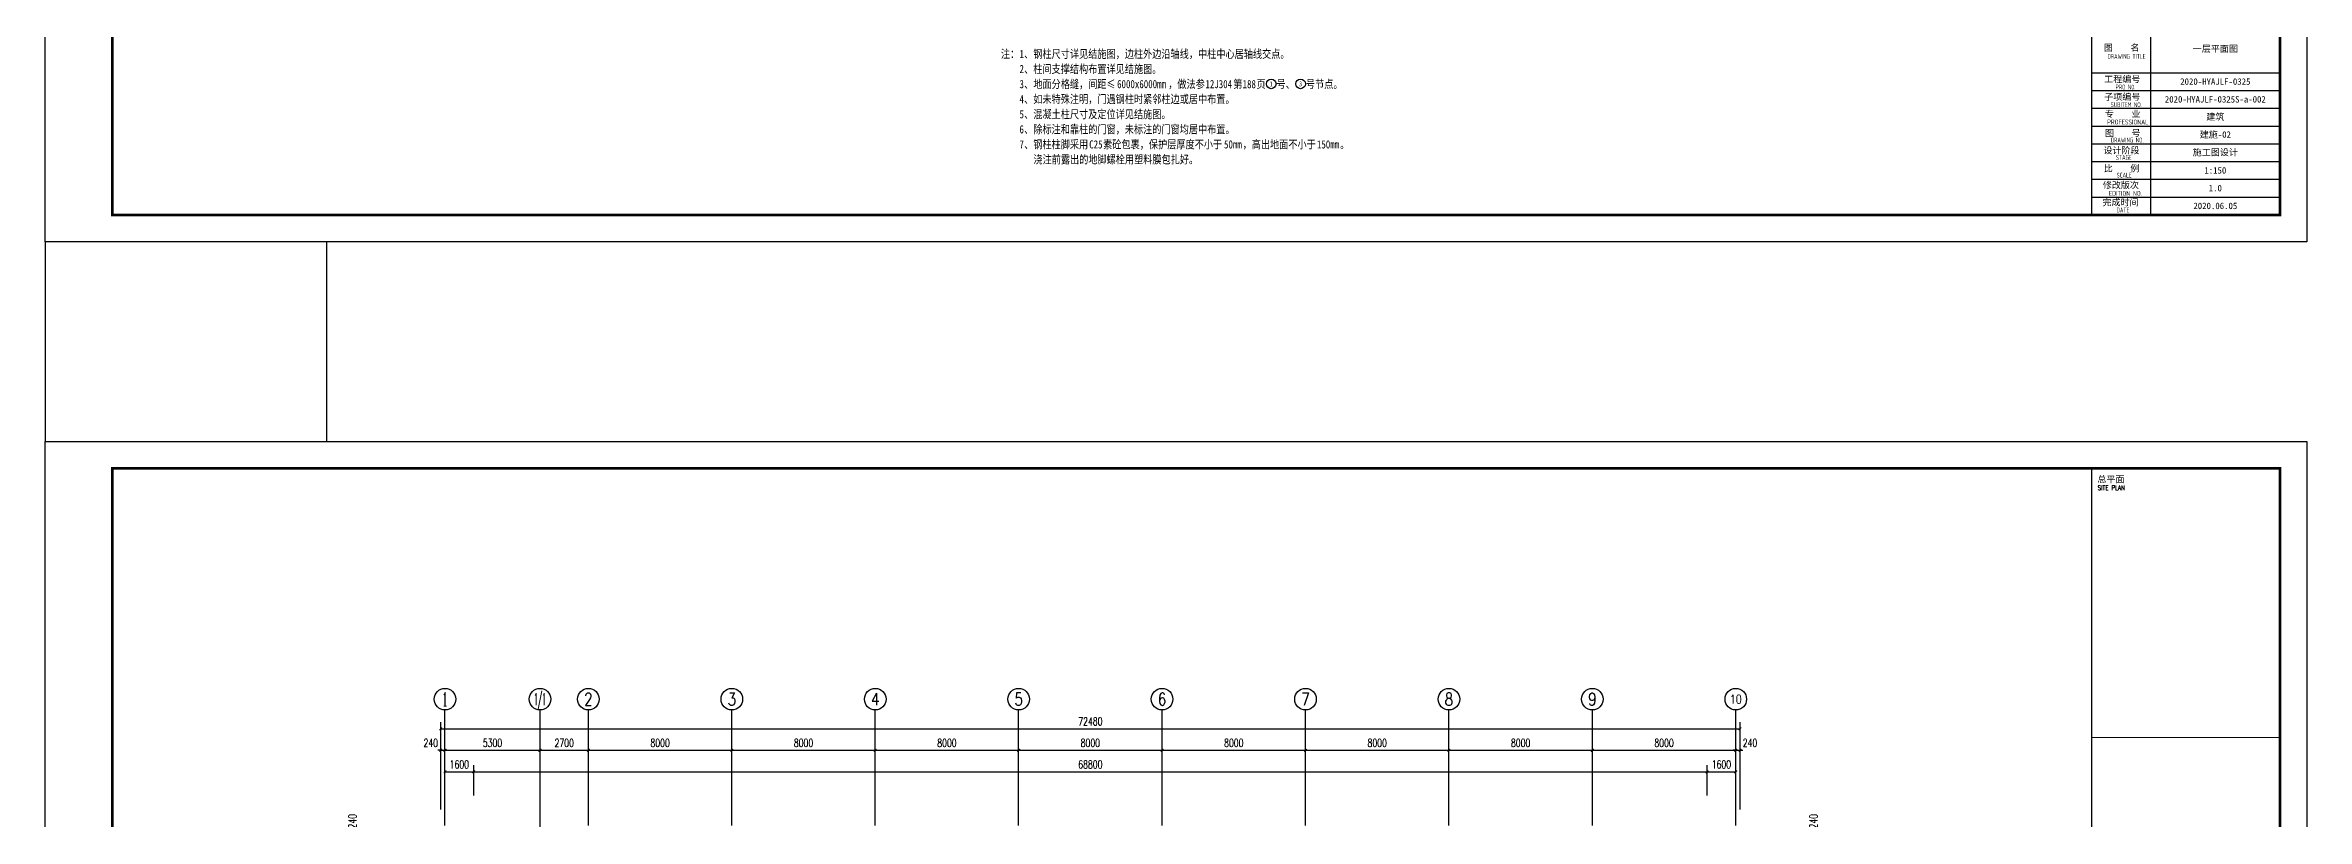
# Model space of a CAD drawing. Extents: x -16809 to 109341, y -15901 to 593582.
# Drawn here: x -16809 to 109341, y 378393 to 421493 of the extents above; entities that cross this region are included whole.
import ezdxf
from ezdxf.enums import TextEntityAlignment as Align

# ---------------------------------------------------------------- set-up
doc = ezdxf.new("R2010")
doc.units = 0
doc.header["$LTSCALE"] = 1000
doc.header["$MEASUREMENT"] = 0
doc.linetypes.add('DOTE', pattern=[2.42, 2, -0.2, 0.02, -0.2])
doc.layers.get('Defpoints').update_dxf_attribs({"color": 250})
for name, color, linetype in [('0-建筑立面', 255, 'Continuous'), ('AXIS', 171, 'Continuous'), ('AXIS_TEXT', 7, 'Continuous'), ('DOTE', 14, 'DOTE'), ('PUB_DIM', 171, 'Continuous'), ('PUB_TEXT', 7, 'Continuous'), ('PUB_TITLE', 171, 'Continuous'), ('TK', 4, 'Continuous')]:
    doc.layers.add(name, color=color, linetype=linetype)
doc.styles.add('-宋体', font='', dxfattribs={"width": 0.8})
doc.styles.add('_TCH_AXIS', font='COMPLEX', dxfattribs={"bigfont": 'GBCBIG'})
doc.styles.add('_TCH_DIM_T3', font='SIMPLEX', dxfattribs={"width": 0.705882, "bigfont": 'GBCBIG'})
doc.styles.add('COMPLEX', font='COMPLEX')
doc.styles.add('ROMANS', font='romans__.ttf', dxfattribs={"width": 0.65, "height": 231.275})
doc.styles.add('TSSD_REIN', font='tssdeng.shx', dxfattribs={"width": 0.7, "bigfont": 'tssdchn.shx'})
doc.styles.add('图签宋体', font='', dxfattribs={"height": 300})
doc.styles.get('-宋体').set_extended_font_data('SimSun')
doc.styles.get('图签宋体').set_extended_font_data('NSimSun')
doc.dimstyles.new('_TCH_ARCH&&150', dxfattribs={"dimtxt": 446.25, "dimasz": 150, "dimexe": 375, "dimexo": 450, "dimgap": 189.375, "dimtad": 1, "dimdec": 0, "dimzin": 0, "dimdsep": 46, "dimtxsty": '_TCH_DIM_T3', "dimblk": 'ARCHTICK', "dimcen": 0.09, "dimclrt": 7, "dimazin": 2, "dimtfac": 1, "dimtdec": 0, "dimtix": 1, "dimtmove": 2, "dimatfit": 3, "dimfxl": 0, "dimtolj": 1, "dimtzin": 0, "dimarcsym": 0})

# ---------------------------------------------------------------- blocks, each defined once
blk = doc.blocks.new('GeYuanFrame_20457670', base_point=(20.09, 4.53))
at = {"layer": 'PUB_TITLE'}
blk.add_lwpolyline([(803.09, 14.53), (803.09, 111.33)], dxfattribs=at)
at = {"layer": 'TK'}
for p, q in [((781.09, 67.37), (851.09, 67.37)), ((781.09, 67.33), (851.09, 67.33)), ((781.09, 60.77), (851.09, 60.77)), ((781.09, 54.17), (851.09, 54.17)), ((781.09, 47.57), (851.09, 47.57)), ((781.09, 40.97), (851.09, 40.97)), ((781.09, 34.37), (851.09, 34.37)), ((781.09, 27.77), (851.09, 27.77)), ((781.09, 21.17), (851.09, 21.17)), ((781.09, 14.53), (851.09, 14.53))]:
    blk.add_line(p, q, dxfattribs=at)
blk.add_lwpolyline([(20.09, 4.53), (20.09, 598.53), (861.09, 598.53), (861.09, 4.53)], close=True, dxfattribs=at)
at = {"layer": 'TK', "const_width": 1}
blk.add_lwpolyline([(45.09, 588.53), (851.09, 588.53), (851.09, 14.53), (45.09, 14.53)], close=True, dxfattribs=at)
at = {"layer": 'TK'}
for points, const_width in [([(781.09, 588.53), (781.09, 14.53)], 0.4), ([(781.09, 67.37), (851.09, 67.37)], 0.35)]:
    blk.add_lwpolyline(points, dxfattribs=dict(at, const_width=const_width))
at = {"layer": 'TK', "style": '图签宋体'}
for s, p in [('图    名', (785.63, 75.5)), ('工程编号', (785.77, 63.77)), ('子项编号', (785.77, 57.19)), ('专    业', (786.01, 50.88)), ('图    号', (786.02, 43.77)), ('设计阶段', (785.45, 37.32)), ('修改版次', (785.24, 24.41)), ('比    例', (785.59, 30.63)), ('完成时间', (785.11, 18.02))]:
    blk.add_text(s, height=2.4, dxfattribs=at).set_placement(p)
at = {"layer": 'TK', "style": 'TSSD_REIN'}
for s, width, p in [('DRAWING TITLE', 0.7, (786.97, 72.53)), ('PRO N0.', 0.7, (790.01, 61.15)), ('SUBITEM NO.', 0.7, (788.15, 54.58)), ('PROFESSIONAL', 0.8, (786.88, 48.15)), ('DRAWING NO.', 0.7, (788.19, 41.45)), ('STAGE', 0.7, (790.09, 35.03)), ('SCALE', 0.7, (790.38, 28.42)), ('EDITION NO.', 0.8, (787.53, 21.64)), ('DATE', 0.7, (790.33, 15.45))]:
    blk.add_text(s, height=1.8, dxfattribs=dict(at, width=width)).set_placement(p)
at = {"layer": 'TK', "char_height": 2.4, "width": 48, "attachment_point": 5, "style": '图签宋体'}
for s, insert in [('一层平面图', (827.09, 76.13)), ('2020-HYAJLF-0325', (827.09, 64.07)), ('2020-HYAJLF-0325S-a-002', (827.09, 57.47)), ('建筑', (827.09, 50.87)), ('建施-02', (827.09, 44.27)), ('施工图设计', (827.09, 37.67)), ('1:150', (827.09, 31.07)), ('1.0', (827.09, 24.47)), ('2020.06.05', (827.09, 17.88))]:
    blk.add_mtext(s, dxfattribs=dict(at, insert=insert))
blk = doc.blocks.new('GeYuanFrame_50082050', base_point=(20.09, 4.53))
at = {"layer": 'TK'}
blk.add_lwpolyline([(20.09, 4.53), (20.09, 598.53), (861.09, 598.53), (861.09, 4.53)], close=True, dxfattribs=at)
at = {"layer": 'TK', "const_width": 1}
blk.add_lwpolyline([(45.09, 588.53), (851.09, 588.53), (851.09, 14.53), (45.09, 14.53)], close=True, dxfattribs=at)
at = {"layer": 'TK'}
for points, const_width in [([(781.09, 588.53), (781.09, 14.53)], 0.4), ([(781.09, 488.5), (851.09, 488.5)], 0.35)]:
    blk.add_lwpolyline(points, dxfattribs=dict(at, const_width=const_width))
at = {"layer": 'TK', "style": '图签宋体'}
blk.add_text('总平面', height=2.4, dxfattribs=at).set_placement((783.23, 583.28))
at = {"layer": 'TK', "style": 'ROMANS', "width": 0.76}
blk.add_text('SITE PLAN', height=1.697, dxfattribs=at).set_placement((783.35, 580.49))
blk = doc.blocks.new('_AXISO')
blk.add_circle((0, 0), 0.5)
at = {"layer": 'AXIS_TEXT', "style": 'COMPLEX', "width": 1.041667}
blk.add_attdef('A', text='', height=0.56, dxfattribs=at).set_placement((-0.25, -0.28), (0.25, -0.28), align=Align.FIT)
blk = doc.blocks.new('_ArchTick')
at = {"color": 0, "linetype": 'ByBlock', "const_width": 0.4}
blk.add_lwpolyline([(-0.5, -0.5), (0.5, 0.5)], dxfattribs=at)
blk = doc.blocks.new('*D243')
at = {"layer": 'AXIS', "color": 0, "lineweight": -2}
for p, q in [((5250, 378905), (5250, 383780)), ((77730, 378905), (77730, 383780)), ((5250, 383405), (77730, 383405))]:
    blk.add_line(p, q, dxfattribs=at)
at = {"layer": 'Defpoints', "color": 0}
for p in [(77730, 383405), (5250, 378455), (77730, 378455)]:
    blk.add_point(p, dxfattribs=at)
at = {"layer": 'AXIS', "color": 0, "lineweight": -2, "xscale": 150, "yscale": 150, "zscale": 150, "rotation": 180}
blk.add_blockref('_ArchTick', (5250, 383405), dxfattribs=at)
at = {"layer": 'AXIS', "color": 0, "lineweight": -2, "xscale": 150, "yscale": 150, "zscale": 150}
blk.add_blockref('_ArchTick', (77730, 383405), dxfattribs=at)
at = {"layer": 'AXIS', "color": 7, "insert": (41490, 383818), "char_height": 446.2, "attachment_point": 5, "style": '_TCH_DIM_T3'}
blk.add_mtext('\\A1;72480', dxfattribs=at)
blk = doc.blocks.new('*D244')
at = {"layer": 'AXIS', "color": 0, "lineweight": -2}
for p, q in [((5250, 378905), (5250, 382580)), ((5490, 378905), (5490, 382580)), ((5250, 382205), (5100, 382205)), ((5250, 382205), (5490, 382205)), ((5490, 382205), (5640, 382205))]:
    blk.add_line(p, q, dxfattribs=at)
at = {"layer": 'Defpoints', "color": 0}
for p in [(5490, 382205), (5250, 378455), (5490, 378455)]:
    blk.add_point(p, dxfattribs=at)
at = {"layer": 'AXIS', "color": 0, "lineweight": -2, "xscale": 150, "yscale": 150, "zscale": 150}
blk.add_blockref('_ArchTick', (5250, 382205), dxfattribs=at)
at = {"layer": 'AXIS', "color": 0, "lineweight": -2, "xscale": 150, "yscale": 150, "zscale": 150, "rotation": 180}
blk.add_blockref('_ArchTick', (5490, 382205), dxfattribs=at)
at = {"layer": 'AXIS', "color": 7, "insert": (4695, 382618), "char_height": 446.2, "attachment_point": 5, "style": '_TCH_DIM_T3'}
blk.add_mtext('\\A1;240', dxfattribs=at)
blk = doc.blocks.new('*D245')
at = {"layer": 'AXIS', "color": 0, "lineweight": -2}
for p, q in [((5490, 378905), (5490, 382580)), ((10790, 378905), (10790, 382580)), ((5490, 382205), (10790, 382205))]:
    blk.add_line(p, q, dxfattribs=at)
at = {"layer": 'Defpoints', "color": 0}
for p in [(10790, 382205), (5490, 378455), (10790, 378455)]:
    blk.add_point(p, dxfattribs=at)
at = {"layer": 'AXIS', "color": 0, "lineweight": -2, "xscale": 150, "yscale": 150, "zscale": 150, "rotation": 180}
blk.add_blockref('_ArchTick', (5490, 382205), dxfattribs=at)
at = {"layer": 'AXIS', "color": 0, "lineweight": -2, "xscale": 150, "yscale": 150, "zscale": 150}
blk.add_blockref('_ArchTick', (10790, 382205), dxfattribs=at)
at = {"layer": 'AXIS', "color": 7, "insert": (8140, 382618), "char_height": 446.2, "attachment_point": 5, "style": '_TCH_DIM_T3'}
blk.add_mtext('\\A1;5300', dxfattribs=at)
blk = doc.blocks.new('*D246')
at = {"layer": 'AXIS', "color": 0, "lineweight": -2}
for p, q in [((10790, 378905), (10790, 382580)), ((13490, 378905), (13490, 382580)), ((10790, 382205), (13490, 382205))]:
    blk.add_line(p, q, dxfattribs=at)
at = {"layer": 'Defpoints', "color": 0}
for p in [(13490, 382205), (10790, 378455), (13490, 378455)]:
    blk.add_point(p, dxfattribs=at)
at = {"layer": 'AXIS', "color": 0, "lineweight": -2, "xscale": 150, "yscale": 150, "zscale": 150, "rotation": 180}
blk.add_blockref('_ArchTick', (10790, 382205), dxfattribs=at)
at = {"layer": 'AXIS', "color": 0, "lineweight": -2, "xscale": 150, "yscale": 150, "zscale": 150}
blk.add_blockref('_ArchTick', (13490, 382205), dxfattribs=at)
at = {"layer": 'AXIS', "color": 7, "insert": (12140, 382618), "char_height": 446.2, "attachment_point": 5, "style": '_TCH_DIM_T3'}
blk.add_mtext('\\A1;2700', dxfattribs=at)
blk = doc.blocks.new('*D247')
at = {"layer": 'AXIS', "color": 0, "lineweight": -2}
for p, q in [((13490, 378905), (13490, 382580)), ((21490, 378905), (21490, 382580)), ((13490, 382205), (21490, 382205))]:
    blk.add_line(p, q, dxfattribs=at)
at = {"layer": 'Defpoints', "color": 0}
for p in [(21490, 382205), (13490, 378455), (21490, 378455)]:
    blk.add_point(p, dxfattribs=at)
at = {"layer": 'AXIS', "color": 0, "lineweight": -2, "xscale": 150, "yscale": 150, "zscale": 150, "rotation": 180}
blk.add_blockref('_ArchTick', (13490, 382205), dxfattribs=at)
at = {"layer": 'AXIS', "color": 0, "lineweight": -2, "xscale": 150, "yscale": 150, "zscale": 150}
blk.add_blockref('_ArchTick', (21490, 382205), dxfattribs=at)
at = {"layer": 'AXIS', "color": 7, "insert": (17490, 382618), "char_height": 446.2, "attachment_point": 5, "style": '_TCH_DIM_T3'}
blk.add_mtext('\\A1;8000', dxfattribs=at)
blk = doc.blocks.new('*D248')
at = {"layer": 'AXIS', "color": 0, "lineweight": -2}
for p, q in [((21490, 378905), (21490, 382580)), ((29490, 378905), (29490, 382580)), ((21490, 382205), (29490, 382205))]:
    blk.add_line(p, q, dxfattribs=at)
at = {"layer": 'Defpoints', "color": 0}
for p in [(29490, 382205), (21490, 378455), (29490, 378455)]:
    blk.add_point(p, dxfattribs=at)
at = {"layer": 'AXIS', "color": 0, "lineweight": -2, "xscale": 150, "yscale": 150, "zscale": 150, "rotation": 180}
blk.add_blockref('_ArchTick', (21490, 382205), dxfattribs=at)
at = {"layer": 'AXIS', "color": 0, "lineweight": -2, "xscale": 150, "yscale": 150, "zscale": 150}
blk.add_blockref('_ArchTick', (29490, 382205), dxfattribs=at)
at = {"layer": 'AXIS', "color": 7, "insert": (25490, 382618), "char_height": 446.2, "attachment_point": 5, "style": '_TCH_DIM_T3'}
blk.add_mtext('\\A1;8000', dxfattribs=at)
blk = doc.blocks.new('*D249')
at = {"layer": 'AXIS', "color": 0, "lineweight": -2}
for p, q in [((29490, 378905), (29490, 382580)), ((37490, 378905), (37490, 382580)), ((29490, 382205), (37490, 382205))]:
    blk.add_line(p, q, dxfattribs=at)
at = {"layer": 'Defpoints', "color": 0}
for p in [(37490, 382205), (29490, 378455), (37490, 378455)]:
    blk.add_point(p, dxfattribs=at)
at = {"layer": 'AXIS', "color": 0, "lineweight": -2, "xscale": 150, "yscale": 150, "zscale": 150, "rotation": 180}
blk.add_blockref('_ArchTick', (29490, 382205), dxfattribs=at)
at = {"layer": 'AXIS', "color": 0, "lineweight": -2, "xscale": 150, "yscale": 150, "zscale": 150}
blk.add_blockref('_ArchTick', (37490, 382205), dxfattribs=at)
at = {"layer": 'AXIS', "color": 7, "insert": (33490, 382618), "char_height": 446.2, "attachment_point": 5, "style": '_TCH_DIM_T3'}
blk.add_mtext('\\A1;8000', dxfattribs=at)
blk = doc.blocks.new('*D250')
at = {"layer": 'AXIS', "color": 0, "lineweight": -2}
for p, q in [((37490, 378905), (37490, 382580)), ((45490, 378905), (45490, 382580)), ((37490, 382205), (45490, 382205))]:
    blk.add_line(p, q, dxfattribs=at)
at = {"layer": 'Defpoints', "color": 0}
for p in [(45490, 382205), (37490, 378455), (45490, 378455)]:
    blk.add_point(p, dxfattribs=at)
at = {"layer": 'AXIS', "color": 0, "lineweight": -2, "xscale": 150, "yscale": 150, "zscale": 150, "rotation": 180}
blk.add_blockref('_ArchTick', (37490, 382205), dxfattribs=at)
at = {"layer": 'AXIS', "color": 0, "lineweight": -2, "xscale": 150, "yscale": 150, "zscale": 150}
blk.add_blockref('_ArchTick', (45490, 382205), dxfattribs=at)
at = {"layer": 'AXIS', "color": 7, "insert": (41490, 382618), "char_height": 446.2, "attachment_point": 5, "style": '_TCH_DIM_T3'}
blk.add_mtext('\\A1;8000', dxfattribs=at)
blk = doc.blocks.new('*D251')
at = {"layer": 'AXIS', "color": 0, "lineweight": -2}
for p, q in [((45490, 378905), (45490, 382580)), ((53490, 378905), (53490, 382580)), ((45490, 382205), (53490, 382205))]:
    blk.add_line(p, q, dxfattribs=at)
at = {"layer": 'Defpoints', "color": 0}
for p in [(53490, 382205), (45490, 378455), (53490, 378455)]:
    blk.add_point(p, dxfattribs=at)
at = {"layer": 'AXIS', "color": 0, "lineweight": -2, "xscale": 150, "yscale": 150, "zscale": 150, "rotation": 180}
blk.add_blockref('_ArchTick', (45490, 382205), dxfattribs=at)
at = {"layer": 'AXIS', "color": 0, "lineweight": -2, "xscale": 150, "yscale": 150, "zscale": 150}
blk.add_blockref('_ArchTick', (53490, 382205), dxfattribs=at)
at = {"layer": 'AXIS', "color": 7, "insert": (49490, 382618), "char_height": 446.2, "attachment_point": 5, "style": '_TCH_DIM_T3'}
blk.add_mtext('\\A1;8000', dxfattribs=at)
blk = doc.blocks.new('*D252')
at = {"layer": 'AXIS', "color": 0, "lineweight": -2}
for p, q in [((53490, 378905), (53490, 382580)), ((61490, 378905), (61490, 382580)), ((53490, 382205), (61490, 382205))]:
    blk.add_line(p, q, dxfattribs=at)
at = {"layer": 'Defpoints', "color": 0}
for p in [(61490, 382205), (53490, 378455), (61490, 378455)]:
    blk.add_point(p, dxfattribs=at)
at = {"layer": 'AXIS', "color": 0, "lineweight": -2, "xscale": 150, "yscale": 150, "zscale": 150, "rotation": 180}
blk.add_blockref('_ArchTick', (53490, 382205), dxfattribs=at)
at = {"layer": 'AXIS', "color": 0, "lineweight": -2, "xscale": 150, "yscale": 150, "zscale": 150}
blk.add_blockref('_ArchTick', (61490, 382205), dxfattribs=at)
at = {"layer": 'AXIS', "color": 7, "insert": (57490, 382618), "char_height": 446.2, "attachment_point": 5, "style": '_TCH_DIM_T3'}
blk.add_mtext('\\A1;8000', dxfattribs=at)
blk = doc.blocks.new('*D253')
at = {"layer": 'AXIS', "color": 0, "lineweight": -2}
for p, q in [((61490, 378905), (61490, 382580)), ((69490, 378905), (69490, 382580)), ((61490, 382205), (69490, 382205))]:
    blk.add_line(p, q, dxfattribs=at)
at = {"layer": 'Defpoints', "color": 0}
for p in [(69490, 382205), (61490, 378455), (69490, 378455)]:
    blk.add_point(p, dxfattribs=at)
at = {"layer": 'AXIS', "color": 0, "lineweight": -2, "xscale": 150, "yscale": 150, "zscale": 150, "rotation": 180}
blk.add_blockref('_ArchTick', (61490, 382205), dxfattribs=at)
at = {"layer": 'AXIS', "color": 0, "lineweight": -2, "xscale": 150, "yscale": 150, "zscale": 150}
blk.add_blockref('_ArchTick', (69490, 382205), dxfattribs=at)
at = {"layer": 'AXIS', "color": 7, "insert": (65490, 382618), "char_height": 446.2, "attachment_point": 5, "style": '_TCH_DIM_T3'}
blk.add_mtext('\\A1;8000', dxfattribs=at)
blk = doc.blocks.new('*D254')
at = {"layer": 'AXIS', "color": 0, "lineweight": -2}
for p, q in [((69490, 378905), (69490, 382580)), ((77490, 378905), (77490, 382580)), ((69490, 382205), (77490, 382205))]:
    blk.add_line(p, q, dxfattribs=at)
at = {"layer": 'Defpoints', "color": 0}
for p in [(77490, 382205), (69490, 378455), (77490, 378455)]:
    blk.add_point(p, dxfattribs=at)
at = {"layer": 'AXIS', "color": 0, "lineweight": -2, "xscale": 150, "yscale": 150, "zscale": 150, "rotation": 180}
blk.add_blockref('_ArchTick', (69490, 382205), dxfattribs=at)
at = {"layer": 'AXIS', "color": 0, "lineweight": -2, "xscale": 150, "yscale": 150, "zscale": 150}
blk.add_blockref('_ArchTick', (77490, 382205), dxfattribs=at)
at = {"layer": 'AXIS', "color": 7, "insert": (73490, 382618), "char_height": 446.2, "attachment_point": 5, "style": '_TCH_DIM_T3'}
blk.add_mtext('\\A1;8000', dxfattribs=at)
blk = doc.blocks.new('*D255')
at = {"layer": 'AXIS', "color": 0, "lineweight": -2}
for p, q in [((77490, 378905), (77490, 382580)), ((77730, 378905), (77730, 382580)), ((77490, 382205), (77340, 382205)), ((77490, 382205), (77730, 382205)), ((77730, 382205), (77880, 382205))]:
    blk.add_line(p, q, dxfattribs=at)
at = {"layer": 'Defpoints', "color": 0}
for p in [(77730, 382205), (77490, 378455), (77730, 378455)]:
    blk.add_point(p, dxfattribs=at)
at = {"layer": 'AXIS', "color": 0, "lineweight": -2, "xscale": 150, "yscale": 150, "zscale": 150}
blk.add_blockref('_ArchTick', (77490, 382205), dxfattribs=at)
at = {"layer": 'AXIS', "color": 0, "lineweight": -2, "xscale": 150, "yscale": 150, "zscale": 150, "rotation": 180}
blk.add_blockref('_ArchTick', (77730, 382205), dxfattribs=at)
at = {"layer": 'AXIS', "color": 7, "insert": (78285, 382618), "char_height": 446.2, "attachment_point": 5, "style": '_TCH_DIM_T3'}
blk.add_mtext('\\A1;240', dxfattribs=at)
blk = doc.blocks.new('*D264')
at = {"layer": 'AXIS', "color": 0, "lineweight": -2}
for p, q in [((4040, 377695), (365, 377695)), ((4040, 377455), (365, 377455)), ((740, 377695), (740, 377845)), ((740, 377455), (740, 377695)), ((740, 377455), (740, 377305))]:
    blk.add_line(p, q, dxfattribs=at)
at = {"layer": 'Defpoints', "color": 0}
for p in [(740, 377695), (4490, 377695), (4490, 377455)]:
    blk.add_point(p, dxfattribs=at)
at = {"layer": 'AXIS', "color": 0, "lineweight": -2, "xscale": 150, "yscale": 150, "zscale": 150}
for p, rotation in [((740, 377695), 270), ((740, 377455), 90)]:
    blk.add_blockref('_ArchTick', p, dxfattribs=dict(at, rotation=rotation))
at = {"layer": 'AXIS', "color": 7, "insert": (328, 378250), "char_height": 446.2, "attachment_point": 5, "rotation": 90, "style": '_TCH_DIM_T3'}
blk.add_mtext('\\A1;240', dxfattribs=at)
blk = doc.blocks.new('*D273')
at = {"layer": 'AXIS', "color": 0, "lineweight": -2}
for p, q in [((78940, 377695), (82615, 377695)), ((78940, 377455), (82615, 377455)), ((82240, 377695), (82240, 377845)), ((82240, 377455), (82240, 377695)), ((82240, 377455), (82240, 377305))]:
    blk.add_line(p, q, dxfattribs=at)
at = {"layer": 'Defpoints', "color": 0}
for p in [(78490, 377695), (78490, 377455), (82240, 377695)]:
    blk.add_point(p, dxfattribs=at)
at = {"layer": 'AXIS', "color": 0, "lineweight": -2, "xscale": 150, "yscale": 150, "zscale": 150}
for p, rotation in [((82240, 377695), 270), ((82240, 377455), 90)]:
    blk.add_blockref('_ArchTick', p, dxfattribs=dict(at, rotation=rotation))
at = {"layer": 'AXIS', "color": 7, "insert": (81828, 378250), "char_height": 446.2, "attachment_point": 5, "rotation": 90, "style": '_TCH_DIM_T3'}
blk.add_mtext('\\A1;240', dxfattribs=at)
blk = doc.blocks.new('*D283')
at = {"layer": 'Defpoints', "color": 0}
for p in [(7090, 381005), (5490, 379235), (7090, 379235)]:
    blk.add_point(p, dxfattribs=at)
at = {"layer": 'PUB_DIM', "color": 0, "lineweight": -2}
for p, q in [((5490, 379685), (5490, 381380)), ((5490, 381005), (7090, 381005)), ((7090, 379685), (7090, 381380))]:
    blk.add_line(p, q, dxfattribs=at)
at = {"layer": 'PUB_DIM', "color": 0, "lineweight": -2, "xscale": 150, "yscale": 150, "zscale": 150, "rotation": 180}
blk.add_blockref('_ArchTick', (5490, 381005), dxfattribs=at)
at = {"layer": 'PUB_DIM', "color": 0, "lineweight": -2, "xscale": 150, "yscale": 150, "zscale": 150}
blk.add_blockref('_ArchTick', (7090, 381005), dxfattribs=at)
at = {"layer": 'PUB_DIM', "color": 7, "insert": (6290, 381418), "char_height": 446.2, "attachment_point": 5, "style": '_TCH_DIM_T3'}
blk.add_mtext('\\A1;1600', dxfattribs=at)
blk = doc.blocks.new('*D284')
at = {"layer": 'Defpoints', "color": 0}
for p in [(75890, 381005), (7090, 379235), (75890, 379235)]:
    blk.add_point(p, dxfattribs=at)
at = {"layer": 'PUB_DIM', "color": 0, "lineweight": -2}
for p, q in [((7090, 379685), (7090, 381380)), ((7090, 381005), (75890, 381005)), ((75890, 379685), (75890, 381380))]:
    blk.add_line(p, q, dxfattribs=at)
at = {"layer": 'PUB_DIM', "color": 0, "lineweight": -2, "xscale": 150, "yscale": 150, "zscale": 150, "rotation": 180}
blk.add_blockref('_ArchTick', (7090, 381005), dxfattribs=at)
at = {"layer": 'PUB_DIM', "color": 0, "lineweight": -2, "xscale": 150, "yscale": 150, "zscale": 150}
blk.add_blockref('_ArchTick', (75890, 381005), dxfattribs=at)
at = {"layer": 'PUB_DIM', "color": 7, "insert": (41490, 381418), "char_height": 446.2, "attachment_point": 5, "style": '_TCH_DIM_T3'}
blk.add_mtext('\\A1;68800', dxfattribs=at)
blk = doc.blocks.new('*D285')
at = {"layer": 'Defpoints', "color": 0}
for p in [(77490, 381005), (75890, 379235), (77490, 379235)]:
    blk.add_point(p, dxfattribs=at)
at = {"layer": 'PUB_DIM', "color": 0, "lineweight": -2}
for p, q in [((75890, 379685), (75890, 381380)), ((75890, 381005), (77490, 381005)), ((77490, 379685), (77490, 381380))]:
    blk.add_line(p, q, dxfattribs=at)
at = {"layer": 'PUB_DIM', "color": 0, "lineweight": -2, "xscale": 150, "yscale": 150, "zscale": 150, "rotation": 180}
blk.add_blockref('_ArchTick', (75890, 381005), dxfattribs=at)
at = {"layer": 'PUB_DIM', "color": 0, "lineweight": -2, "xscale": 150, "yscale": 150, "zscale": 150}
blk.add_blockref('_ArchTick', (77490, 381005), dxfattribs=at)
at = {"layer": 'PUB_DIM', "color": 7, "insert": (76690, 381418), "char_height": 446.2, "attachment_point": 5, "style": '_TCH_DIM_T3'}
blk.add_mtext('\\A1;1600', dxfattribs=at)

msp = doc.modelspace()

# ---------------------------------------------------------------- linework, layer by layer
msp.add_lwpolyline([(-16808.6, 399416.7), (-1095.3, 399416.7), (-1095.3, 410538.3), (-16808.6, 410538.3)], close=True)
at = {"layer": 'AXIS'}
for p, q in [((5490.2, 378455.4), (5490.2, 384455.4)), ((10790.2, 378455.4), (10790.2, 384455.4)), ((13490.2, 378455.4), (13490.2, 384455.4)), ((21490.2, 378455.4), (21490.2, 384455.4)), ((29490.2, 378455.4), (29490.2, 384455.4)), ((37490.2, 378455.4), (37490.2, 384455.4)), ((45490.2, 378455.4), (45490.2, 384455.4)), ((53490.2, 378455.4), (53490.2, 384455.4)), ((61490.2, 378455.4), (61490.2, 384455.4)), ((69490.2, 378455.4), (69490.2, 384455.4)), ((77490.2, 378455.4), (77490.2, 384455.4))]:
    msp.add_line(p, q, dxfattribs=at)
at = {"layer": 'DOTE'}
for p, q in [((5490.2, 334455.4), (5490.2, 378455.4)), ((10790.2, 370455.4, -900), (10790.2, 378455.4)), ((13490.2, 334455.4), (13490.2, 378455.4)), ((21490.2, 334455.4), (21490.2, 378455.4)), ((29490.2, 334455.4), (29490.2, 378455.4)), ((37490.2, 334455.4), (37490.2, 378455.4)), ((45490.2, 334455.4), (45490.2, 378455.4)), ((53490.2, 334455.4), (53490.2, 378455.4)), ((61490.2, 334455.4), (61490.2, 378455.4)), ((69490.2, 334455.4), (69490.2, 378455.4)), ((77490.2, 334455.4), (77490.2, 378455.4))]:
    msp.add_line(p, q, dxfattribs=at)
at = {"layer": 'PUB_TEXT'}
for centre in [(51576.7, 419342.8), (53213.7, 419342.8)]:
    msp.add_circle(centre, 270, dxfattribs=at)

# ---------------------------------------------------------------- block references
at = {"layer": '0-建筑立面', "xscale": 150, "yscale": 150, "zscale": 150}
for name, p in [('GeYuanFrame_20457670', (-16808.6, 410538.3)), ('GeYuanFrame_50082050', (-16808.6, 310316.7))]:
    msp.add_blockref(name, p, dxfattribs=at)
at = {"layer": 'AXIS'}
ref = msp.add_blockref('_AXISO', (5490.2, 385055.4), dxfattribs=dict(at, xscale=1200, yscale=1200, zscale=1200))
ref.add_attrib('A', '1', dxfattribs={"layer": 'AXIS_TEXT', "height": 772.1, "style": '_TCH_AXIS'}).set_placement((5324.8, 384669.4), (5655.7, 384669.4), align=Align.FIT)
ref = msp.add_blockref('_AXISO', (10790.2, 385055.4), dxfattribs=dict(at, xscale=1200, yscale=1200, zscale=1200))
ref.add_attrib('A', '1/1', dxfattribs={"layer": 'AXIS_TEXT', "height": 678.82, "style": '_TCH_AXIS', "width": 0.456522}).set_placement((10450.8, 384716), (11129.6, 384716), align=Align.FIT)
ref = msp.add_blockref('_AXISO', (13490.2, 385055.4), dxfattribs=dict(at, xscale=1200, yscale=1200, zscale=1200))
ref.add_attrib('A', '2', dxfattribs={"layer": 'AXIS_TEXT', "height": 698.9, "style": '_TCH_AXIS'}).set_placement((13257.2, 384705.9), (13723.2, 384705.9), align=Align.FIT)
ref = msp.add_blockref('_AXISO', (21490.2, 385055.4), dxfattribs=dict(at, xscale=1200, yscale=1200, zscale=1200))
ref.add_attrib('A', '3', dxfattribs={"layer": 'AXIS_TEXT', "height": 698.9, "style": '_TCH_AXIS'}).set_placement((21257.2, 384705.9), (21723.2, 384705.9), align=Align.FIT)
ref = msp.add_blockref('_AXISO', (29490.2, 385055.4), dxfattribs=dict(at, xscale=1200, yscale=1200, zscale=1200))
ref.add_attrib('A', '4', dxfattribs={"layer": 'AXIS_TEXT', "height": 668.2, "style": '_TCH_AXIS'}).set_placement((29235.7, 384721.3), (29744.7, 384721.3), align=Align.FIT)
ref = msp.add_blockref('_AXISO', (37490.2, 385055.4), dxfattribs=dict(at, xscale=1200, yscale=1200, zscale=1200))
ref.add_attrib('A', '5', dxfattribs={"layer": 'AXIS_TEXT', "height": 698.9, "style": '_TCH_AXIS'}).set_placement((37257.2, 384705.9), (37723.2, 384705.9), align=Align.FIT)
ref = msp.add_blockref('_AXISO', (45490.2, 385055.4), dxfattribs=dict(at, xscale=1200, yscale=1200, zscale=1200))
ref.add_attrib('A', '6', dxfattribs={"layer": 'AXIS_TEXT', "height": 698.9, "style": '_TCH_AXIS'}).set_placement((45257.2, 384705.9), (45723.2, 384705.9), align=Align.FIT)
ref = msp.add_blockref('_AXISO', (53490.2, 385055.4), dxfattribs=dict(at, xscale=1200, yscale=1200, zscale=1200))
ref.add_attrib('A', '7', dxfattribs={"layer": 'AXIS_TEXT', "height": 698.9, "style": '_TCH_AXIS'}).set_placement((53257.2, 384705.9), (53723.2, 384705.9), align=Align.FIT)
ref = msp.add_blockref('_AXISO', (61490.2, 385055.4), dxfattribs=dict(at, xscale=1200, yscale=1200, zscale=1200))
ref.add_attrib('A', '8', dxfattribs={"layer": 'AXIS_TEXT', "height": 698.9, "style": '_TCH_AXIS'}).set_placement((61257.2, 384705.9), (61723.2, 384705.9), align=Align.FIT)
ref = msp.add_blockref('_AXISO', (69490.2, 385055.4), dxfattribs=dict(at, xscale=1200, yscale=1200, zscale=1200))
ref.add_attrib('A', '9', dxfattribs={"layer": 'AXIS_TEXT', "height": 698.9, "style": '_TCH_AXIS'}).set_placement((69257.2, 384705.9), (69723.2, 384705.9), align=Align.FIT)
ref = msp.add_blockref('_AXISO', (77490.2, 385055.4), dxfattribs=dict(at, xscale=1200, yscale=1200, zscale=1200))
ref.add_attrib('A', '10', dxfattribs={"layer": 'AXIS_TEXT', "height": 492.67, "style": '_TCH_AXIS'}).set_placement((77150, 384809.1), (77830.4, 384809.1), align=Align.FIT)

# ---------------------------------------------------------------- texts
at = {"layer": 'PUB_TEXT', "style": '-宋体', "width": 0.8}
for s, height, p in [('注：', 455.7, (36500, 420782.8)), ('2', 455.7, (37537, 419942.8)), ('1', 455.7, (37537, 420782.8)), ('、钢柱尺寸详见结施图，边柱外边沿轴线，中柱中心居轴线交点。', 455.696, (37796.2, 420782.8)), ('、柱间支撑结构布置详见结施图。', 455.696, (37796.2, 419942.8)), ('3', 455.7, (37537, 419102.8)), ('、地面分格缝，间距≤', 455.7, (37796.2, 419102.8)), ('6000x6000mm', 455.696, (42981, 419102.8)), ('，做法参', 455.7, (45832.7, 419102.8)), ('12J304', 455.7, (47906.6, 419102.8)), ('第', 455.7, (49462, 419102.8)), ('188', 455.7, (49980.5, 419102.8)), ('页', 455.7, (50758.2, 419102.8)), ('号、', 455.7, (51876.7, 419102.8)), ('号节点。', 455.7, (53513.7, 419102.8)), ('4', 455.7, (37537, 418262.8)), ('5', 455.7, (37537, 417422.8)), ('、如未特殊注明，门遇钢柱时紧邻柱边或居中布置。', 455.696, (37796.2, 418262.8)), ('、混凝土柱尺寸及定位详见结施图。', 455.696, (37796.2, 417422.8)), ('6', 455.7, (37537, 416582.8)), ('、除标注和靠柱的门窗，未标注的门窗均居中布置。', 455.696, (37796.2, 416582.8)), ('7', 455.7, (37537, 415742.8)), ('、钢柱柱脚采用', 455.7, (37796.2, 415742.8)), ('浇注前露出的地脚螺栓用塑料膜包扎好。', 455.696, (38314.7, 414902.8)), ('C25', 455.7, (41425.6, 415742.8)), ('素砼包裹，保护层厚度不小于', 455.696, (42203.3, 415742.8)), ('50mm', 455.7, (48943.5, 415742.8)), ('，高出地面不小于', 455.7, (49980.5, 415742.8)), ('150mm', 455.7, (54128.4, 415742.8)), ('。', 455.7, (55424.6, 415742.8))]:
    msp.add_text(s, height=height, dxfattribs=at).set_placement(p)
at = {"layer": 'PUB_TEXT', "style": '-宋体'}
for s, height, width, p, p2 in [('1', 278.8, 1.040462, (51494.2, 419203.3), (51659.2, 419203.3)), ('3', 279.6, 1.028571, (53131.9, 419202.9), (53295.5, 419202.9))]:
    msp.add_text(s, height=height, dxfattribs=dict(at, width=width)).set_placement(p, p2, align=Align.FIT)

# ---------------------------------------------------------------- dimensions: what is measured, and where the dimension line sits
at = {"layer": 'AXIS'}
for p1, p2, distance, picture, middle in [((5250.2, 378455.4), (77730.2, 378455.4), 4950, '*D243', (41490.2, 383817.9)), ((5490.2, 378455.4), (10790.2, 378455.4), 3750, '*D245', (8140.2, 382617.9)), ((10790.2, 378455.4), (13490.2, 378455.4), 3750, '*D246', (12140.2, 382617.9)), ((13490.2, 378455.4), (21490.2, 378455.4), 3750, '*D247', (17490.2, 382617.9)), ((21490.2, 378455.4), (29490.2, 378455.4), 3750, '*D248', (25490.2, 382617.9)), ((29490.2, 378455.4), (37490.2, 378455.4), 3750, '*D249', (33490.2, 382617.9)), ((37490.2, 378455.4), (45490.2, 378455.4), 3750, '*D250', (41490.2, 382617.9)), ((45490.2, 378455.4), (53490.2, 378455.4), 3750, '*D251', (49490.2, 382617.9)), ((53490.2, 378455.4), (61490.2, 378455.4), 3750, '*D252', (57490.2, 382617.9)), ((61490.2, 378455.4), (69490.2, 378455.4), 3750, '*D253', (65490.2, 382617.9)), ((69490.2, 378455.4), (77490.2, 378455.4), 3750, '*D254', (73490.2, 382617.9))]:
    dim = msp.add_aligned_dim(p1=p1, p2=p2, distance=distance, dimstyle='_TCH_ARCH&&150', dxfattribs=at)
    dim.commit()
    dim.dimension.update_dxf_attribs({"geometry": picture, "text_midpoint": middle})
for base, p1, p2, angle, picture, middle in [((5490.2, 382205.4), (5250.2, 378455.4), (5490.2, 378455.4), 0, '*D244', (4695.2, 382617.9)), ((77730.2, 382205.4), (77490.2, 378455.4), (77730.2, 378455.4), 0, '*D255', (78285.2, 382617.9)), ((740.2, 377695.4), (4490.2, 377455.4), (4490.2, 377695.4), 90, '*D264', (327.7, 378250.4)), ((82240.2, 377695.4), (78490.2, 377455.4), (78490.2, 377695.4), 90, '*D273', (81827.7, 378250.4))]:
    dim = msp.add_linear_dim(base=base, p1=p1, p2=p2, angle=angle, dimstyle='_TCH_ARCH&&150', dxfattribs=at)
    dim.commit()
    dim.dimension.update_dxf_attribs({"geometry": picture, "text_midpoint": middle, "dimtype": 161})
at = {"layer": 'PUB_DIM'}
for p1, p2, picture, middle in [((5490.2, 379235.4), (7090.2, 379235.4), '*D283', (6290.2, 381417.9)), ((7090.2, 379235.4), (75890.2, 379235.4), '*D284', (41490.2, 381417.9)), ((75890.2, 379235.4), (77490.2, 379235.4), '*D285', (76690.2, 381417.9))]:
    dim = msp.add_aligned_dim(p1=p1, p2=p2, distance=1770, dimstyle='_TCH_ARCH&&150', dxfattribs=at)
    dim.commit()
    dim.dimension.update_dxf_attribs({"geometry": picture, "text_midpoint": middle})

doc.saveas('drawing.dxf')
